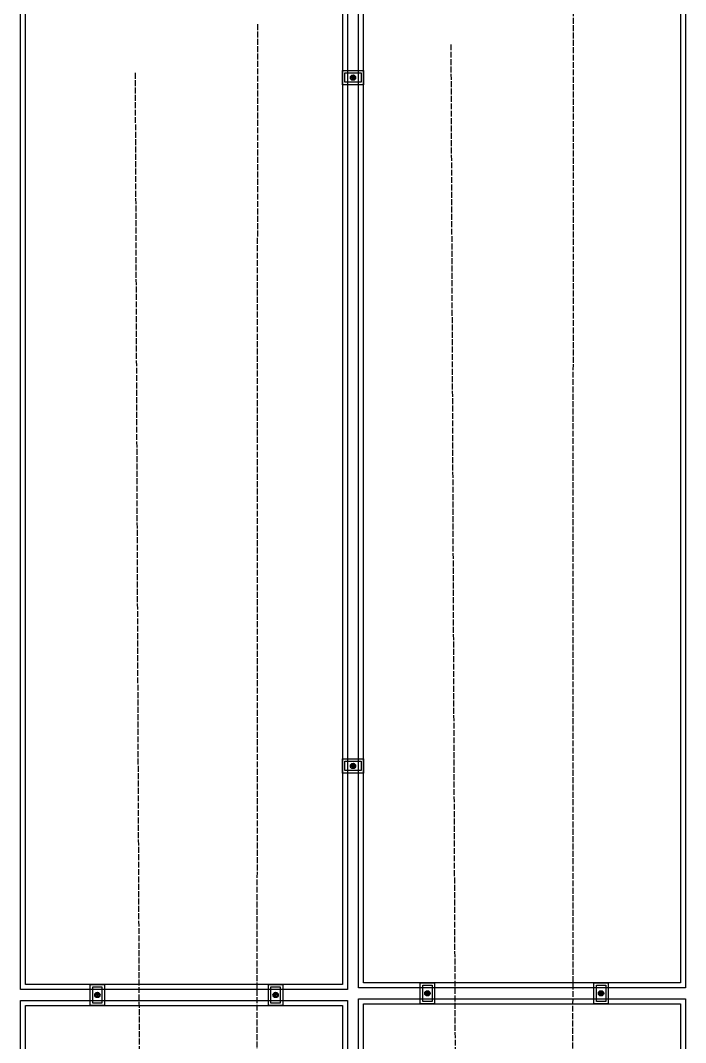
# Model space of a CAD drawing. Header units: millimetres. Extents: x 185509 to 291328, y 95263 to 331092.
# Drawn here: x 255684 to 257037, y 171098 to 173178 of the extents above; entities that cross this region are included whole.
import ezdxf

# ---------------------------------------------------------------- set-up
doc = ezdxf.new("R2010")
doc.units = ezdxf.units.MM
doc.linetypes.add('ACAD_ISO02W100', pattern=[15, 12, -3])
doc.layers.add('Cables string 1', color=20, linetype='ACAD_ISO02W100')
doc.layers.add('Cqbles string 2', color=72, linetype='ACAD_ISO02W100')

msp = doc.modelspace()

# ---------------------------------------------------------------- linework, layer by layer
for p, q in [((256357.317, 173061.201), (256364.107, 173061.201)), ((256360.712, 173057.806), (256360.712, 173064.596)), ((256360.712, 171657.442), (256360.712, 171664.232)), ((256357.317, 171660.837), (256364.107, 171660.837)), ((255844.026, 171194.91), (255837.236, 171194.91)), ((255840.631, 171191.515), (255840.631, 171198.305)), ((256206.72, 171194.91), (256199.93, 171194.91)), ((256203.325, 171191.515), (256203.325, 171198.305)), ((256515.463, 171198.188), (256508.673, 171198.188)), ((256512.068, 171194.793), (256512.068, 171201.583)), ((256868.677, 171198.188), (256861.887, 171198.188)), ((256865.282, 171194.793), (256865.282, 171201.583))]:
    msp.add_line(p, q)
for points in [[(255684.174, 171206.282), (255684.174, 173590.282), (256349.245, 173590.282), (256349.245, 171206.282)], [(255694.174, 171216.282), (255694.174, 173580.282), (256339.245, 173580.282), (256339.245, 171216.282)], [(256372.179, 171209.56), (256372.179, 173593.56), (257037.249, 173593.56), (257037.249, 171209.56)], [(256382.179, 171219.56), (256382.179, 173583.56), (257027.249, 173583.56), (257027.249, 171219.56)], [(256339.245, 173046.682), (256339.245, 173075.72), (256382.179, 173075.72), (256382.179, 173046.682)], [(256344.312, 173051.749), (256344.312, 173070.653), (256377.111, 173070.653), (256377.111, 173051.749)], [(256339.245, 171646.318), (256339.245, 171675.356), (256382.179, 171675.356), (256382.179, 171646.318)], [(256344.312, 171651.385), (256344.312, 171670.288), (256377.111, 171670.288), (256377.111, 171651.385)], [(255855.15, 171173.443), (255826.112, 171173.443), (255826.112, 171216.376), (255855.15, 171216.376)], [(255850.082, 171178.51), (255831.179, 171178.51), (255831.179, 171211.309), (255850.082, 171211.309)], [(256217.844, 171173.443), (256188.806, 171173.443), (256188.806, 171216.376), (256217.844, 171216.376)], [(256212.776, 171178.51), (256193.873, 171178.51), (256193.873, 171211.309), (256212.776, 171211.309)], [(256526.587, 171176.721), (256497.549, 171176.721), (256497.549, 171219.655), (256526.587, 171219.655)], [(256521.52, 171181.789), (256502.617, 171181.789), (256502.617, 171214.588), (256521.52, 171214.588)], [(256879.801, 171176.721), (256850.763, 171176.721), (256850.763, 171219.655), (256879.801, 171219.655)], [(256874.733, 171181.789), (256855.83, 171181.789), (256855.83, 171214.588), (256874.733, 171214.588)], [(256372.179, 168802.721), (256372.179, 171186.721), (257037.249, 171186.721), (257037.249, 168802.721)], [(255684.174, 168799.443), (255684.174, 171183.443), (256349.245, 171183.443), (256349.245, 168799.443)], [(255694.174, 168809.443), (255694.174, 171173.443), (256339.245, 171173.443), (256339.245, 168809.443)], [(256382.179, 168812.721), (256382.179, 171176.721), (257027.249, 171176.721), (257027.249, 168812.721)]]:
    msp.add_lwpolyline(points, close=True)
for centre, radius in [((256360.712, 173061.201), 5.395), ((256360.712, 173061.201), 3.395), ((256360.712, 171660.837), 5.395), ((256360.712, 171660.837), 3.395), ((255840.631, 171194.91), 5.395), ((255840.631, 171194.91), 3.395), ((256203.325, 171194.91), 5.395), ((256203.325, 171194.91), 3.395), ((256512.068, 171198.188), 5.395), ((256512.068, 171198.188), 3.395), ((256865.282, 171198.188), 5.395), ((256865.282, 171198.188), 3.395)]:
    msp.add_circle(centre, radius)
at = {"layer": 'Cables string 1'}
for p, q in [((256559.814, 173128.875), (256657.225, 149717.53)), ((255917.47, 173071.023), (256014.881, 149659.678))]:
    msp.add_line(p, q, dxfattribs=at)
at = {"layer": 'Cqbles string 2'}
for p, q in [((256808.663, 173227.936), (256796.362, 149713.564)), ((256166.318, 173170.084), (256154.017, 149655.712))]:
    msp.add_line(p, q, dxfattribs=at)

doc.saveas('drawing.dxf')
